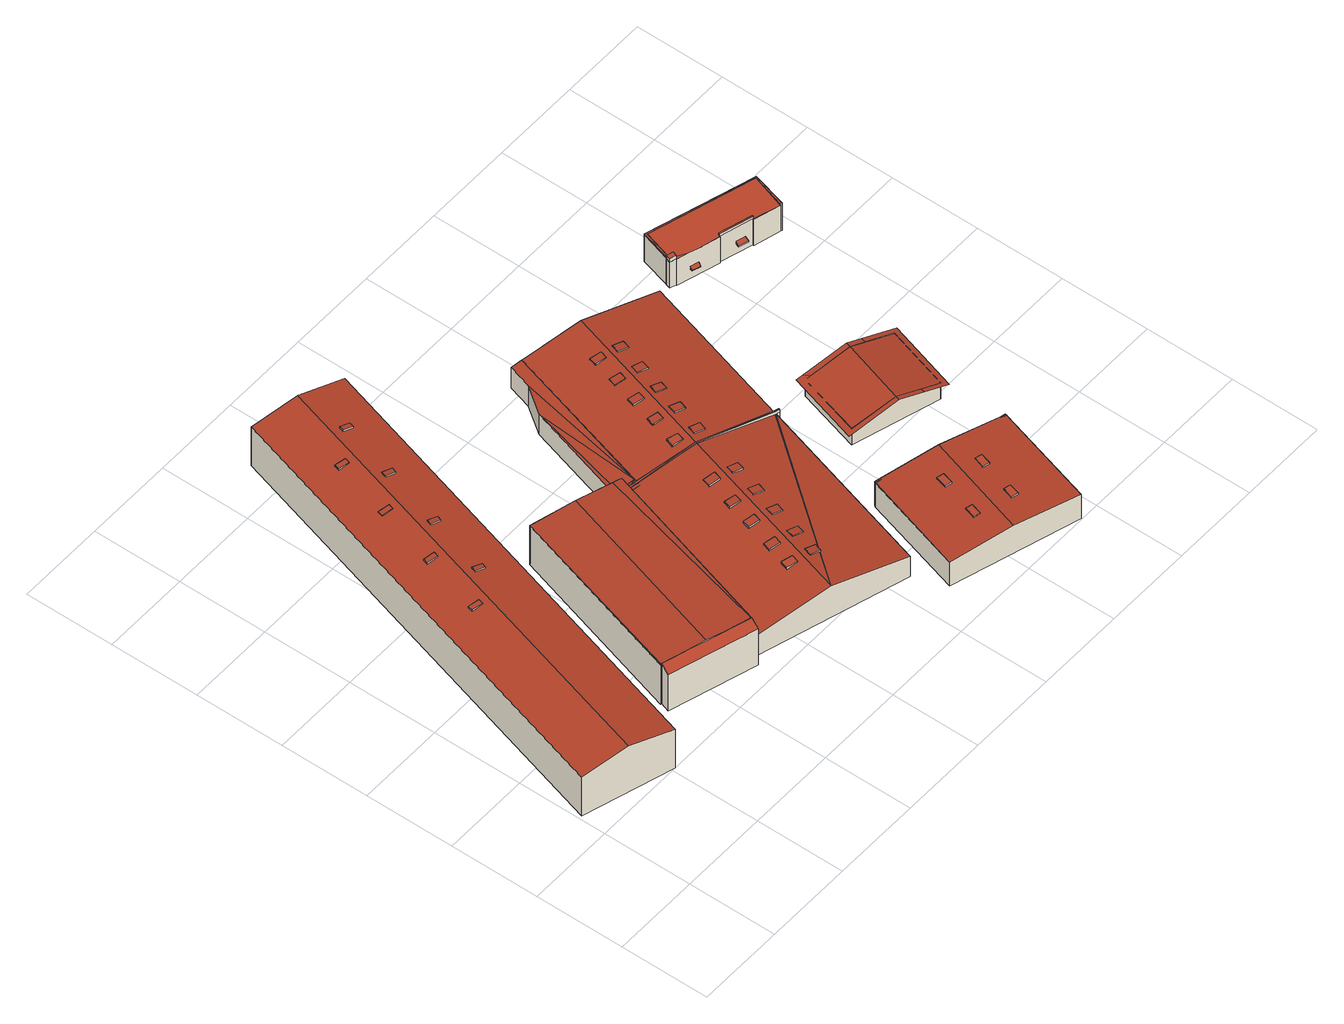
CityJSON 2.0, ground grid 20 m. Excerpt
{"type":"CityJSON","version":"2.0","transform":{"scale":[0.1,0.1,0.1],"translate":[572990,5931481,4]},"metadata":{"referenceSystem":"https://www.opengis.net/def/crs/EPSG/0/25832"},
"CityObjects":{
"building1":{"type":"Building","attributes":{"Grundfläche 2D":"2231.941566","Grundhöhe NN":"4.960"},"children":["building1-1","building1-2","building1-3","building1-4","building1-5","building1-6","building1-7","building1-8","building1-9"],"geometry":[{"type":"Solid","lod":"3","boundaries":[[[[0,1,2,3]],[[2,4,5,3]],[[0,6,7,1]],[[4,2,1,7,8]],[[5,4,8,9]],[[6,0,3,5,9]],[[7,6,9,8]]]],"semantics":{"surfaces":[{"type":"RoofSurface"},{"type":"WallSurface"},{"type":"GroundSurface"}],"values":[[0,0,1,1,1,1,2]]}}]},
"building1-1":{"type":"BuildingInstallation","parents":["building1"],"geometry":[{"type":"MultiSurface","lod":"3","boundaries":[[[10,11,12,13]],[[14,15,13,12]],[[10,13,15,16]],[[16,17,11,10]],[[12,11,17,14]]],"semantics":{"surfaces":[{"type":"RoofSurface"},{"type":"WallSurface"}],"values":[0,1,1,1,1]}}]},
"building1-2":{"type":"BuildingInstallation","parents":["building1"],"geometry":[{"type":"MultiSurface","lod":"3","boundaries":[[[18,19,20,21]],[[21,20,22,23]],[[18,21,23,24]],[[19,18,24,25]],[[20,19,25,22]]],"semantics":{"surfaces":[{"type":"RoofSurface"},{"type":"WallSurface"}],"values":[0,1,1,1,1]}}]},
"building1-3":{"type":"BuildingInstallation","parents":["building1"],"geometry":[{"type":"MultiSurface","lod":"3","boundaries":[[[26,27,28,29]],[[29,28,30,31]],[[26,29,31,32]],[[27,26,32,33]],[[28,27,33,30]]],"semantics":{"surfaces":[{"type":"RoofSurface"},{"type":"WallSurface"}],"values":[0,1,1,1,1]}}]},
"building1-4":{"type":"BuildingInstallation","parents":["building1"],"geometry":[{"type":"MultiSurface","lod":"3","boundaries":[[[34,35,36,37]],[[37,36,38,39]],[[34,37,39,40]],[[35,34,40,41]],[[36,35,41,38]]],"semantics":{"surfaces":[{"type":"RoofSurface"},{"type":"WallSurface"}],"values":[0,1,1,1,1]}}]},
"building1-5":{"type":"BuildingInstallation","parents":["building1"],"geometry":[{"type":"MultiSurface","lod":"3","boundaries":[[[42,43,44,45]],[[46,47,45,44]],[[42,45,47,48]],[[48,49,43,42]],[[44,43,49,46]]],"semantics":{"surfaces":[{"type":"RoofSurface"},{"type":"WallSurface"}],"values":[0,1,1,1,1]}}]},
"building1-6":{"type":"BuildingInstallation","parents":["building1"],"geometry":[{"type":"MultiSurface","lod":"3","boundaries":[[[50,51,52,53]],[[53,52,54,55]],[[50,53,55,56]],[[51,50,56,57]],[[52,51,57,54]]],"semantics":{"surfaces":[{"type":"RoofSurface"},{"type":"WallSurface"}],"values":[0,1,1,1,1]}}]},
"building1-7":{"type":"BuildingInstallation","parents":["building1"],"geometry":[{"type":"MultiSurface","lod":"3","boundaries":[[[58,59,60,61]],[[61,60,62,63]],[[58,61,63,64]],[[59,58,64,65]],[[60,59,65,62]]],"semantics":{"surfaces":[{"type":"RoofSurface"},{"type":"WallSurface"}],"values":[0,1,1,1,1]}}]},
"building1-8":{"type":"BuildingInstallation","parents":["building1"],"geometry":[{"type":"MultiSurface","lod":"3","boundaries":[[[66,67,68,69]],[[69,68,70,71]],[[66,69,71,72]],[[67,66,72,73]],[[68,67,73,70]]],"semantics":{"surfaces":[{"type":"RoofSurface"},{"type":"WallSurface"}],"values":[0,1,1,1,1]}}]},
"building1-9":{"type":"BuildingInstallation","parents":["building1"],"geometry":[{"type":"MultiSurface","lod":"3","boundaries":[[[74,75,76,77]],[[78,79,77,76]],[[79,80,74,77]],[[80,81,75,74]],[[81,78,76,75]],[[81,80,79,78]]],"semantics":{"surfaces":[{"type":"RoofSurface"},{"type":"WallSurface"},{"type":"OuterCeilingSurface"}],"values":[0,1,1,1,1,2]}}]},
"building2":{"type":"Building","attributes":{"Grundfläche 2D":"3581.013056","Grundhöhe NN":"5.178"},"children":["building2-1","building2-2","building2-3","building2-4","building2-5","building2-6","building2-7","building2-8","building2-9","building2-10","building2-11","building2-12","building2-13","building2-14","building2-15","building2-16","building2-17","building2-18","building2-19","building2-20"],"geometry":[{"type":"Solid","lod":"3","boundaries":[[[[82,83,84,85,86,87,88]],[[89,90,86]],[[90,87,86]],[[91,92,89]],[[92,90,89]],[[93,92,91]],[[94,92,93]],[[93,95,96,94]],[[97,98,99]],[[100,101,102,97,99]],[[103,104,102,101,105,106]],[[107,98,97,108,109,110]],[[105,111,112,106]],[[113,114,115,116,117,118,119,120]],[[121,116,122,123,124]],[[123,125,126,127,116,121,124]],[[126,125,117,116,127]],[[128,129,130,131,132]],[[131,133,134,132]],[[135,136,131,130,137]],[[138,139,135,137,140]],[[141,138,140]],[[142,143,136,144]],[[144,139,145,146,147,148,142]],[[149,150,115,114,151,152,153,154,155,156]],[[96,157,111,105,101,100,99,98,107,110,109,158,82,88,87,90,92,94]],[[158,159,83,82]],[[159,160,84,83]],[[85,84,160,161,162,163,120,119,86]],[[95,93,91,89,86,119,118,117,125,123,164]],[[164,157,96,95]],[[132,155,154,128]],[[154,165,128]],[[130,129,128,165,166]],[[140,137,130,166,167]],[[141,140,167,168]],[[138,141,168,169]],[[144,136,135,139]],[[133,149,156,134]],[[134,156,155,132]],[[131,136,143]],[[138,145,139]],[[145,138,169,170,146]],[[147,146,170,171]],[[172,173,149,133,131,143,142,148,147,171]],[[174,102,104,175,176,177]],[[174,177,178,151,113]],[[113,151,114]],[[115,114,179,180]],[[122,116,115,180,181]],[[123,122,181,182]],[[164,123,182,183]],[[157,164,183,184]],[[111,157,184,185]],[[112,111,185,186]],[[187,175,104,103,106,112,186,188]],[[179,114,149,173]],[[154,151,178,165]],[[168,167,166,165,178,177,176,175,187,188,186,185,184,183,182,181,180,179,173,172,171,170,169]],[[102,100,120,98,97]],[[102,174,113,120,100]],[[97,98,120,163,162,109,108]],[[159,158,109]],[[160,159,109]],[[162,161,160,109]],[[149,114,115,150]],[[151,154,153,152]]]],"semantics":{"surfaces":[{"type":"RoofSurface"},{"type":"WallSurface"},{"type":"GroundSurface"}],"values":[[0,0,0,0,0,0,0,0,0,0,0,0,0,0,0,0,0,0,0,0,0,0,0,0,0,1,1,1,1,1,1,1,1,1,1,1,1,1,1,1,1,1,1,1,1,1,1,1,1,1,1,1,1,1,1,1,1,1,2,0,0,0,0,0,0,0,0]]}}]},
"building2-1":{"type":"BuildingInstallation","parents":["building2"],"geometry":[{"type":"MultiSurface","lod":"3","boundaries":[[[189,190,191,192]],[[192,191,193,194]],[[189,192,194,195]],[[190,189,195,196]],[[191,190,196,193]]],"semantics":{"surfaces":[{"type":"RoofSurface"},{"type":"WallSurface"}],"values":[0,1,1,1,1]}}]},
"building2-2":{"type":"BuildingInstallation","parents":["building2"],"geometry":[{"type":"MultiSurface","lod":"3","boundaries":[[[197,198,199,200]],[[200,199,201,202]],[[197,200,202,203]],[[198,197,203,204]],[[199,198,204,201]]],"semantics":{"surfaces":[{"type":"RoofSurface"},{"type":"WallSurface"}],"values":[0,1,1,1,1]}}]},
"building2-3":{"type":"BuildingInstallation","parents":["building2"],"geometry":[{"type":"MultiSurface","lod":"3","boundaries":[[[205,206,207,208]],[[208,207,209,210]],[[205,208,210,211]],[[206,205,211,212]],[[207,206,212,209]]],"semantics":{"surfaces":[{"type":"RoofSurface"},{"type":"WallSurface"}],"values":[0,1,1,1,1]}}]},
"building2-4":{"type":"BuildingInstallation","parents":["building2"],"geometry":[{"type":"MultiSurface","lod":"3","boundaries":[[[213,214,215,216]],[[216,215,217,218]],[[213,216,218,219]],[[214,213,219,220]],[[215,214,220,217]]],"semantics":{"surfaces":[{"type":"RoofSurface"},{"type":"WallSurface"}],"values":[0,1,1,1,1]}}]},
"building2-5":{"type":"BuildingInstallation","parents":["building2"],"geometry":[{"type":"MultiSurface","lod":"3","boundaries":[[[221,222,223,224]],[[224,223,225,226]],[[221,224,226,227]],[[222,221,227,228]],[[223,222,228,225]]],"semantics":{"surfaces":[{"type":"RoofSurface"},{"type":"WallSurface"}],"values":[0,1,1,1,1]}}]},
"building2-6":{"type":"BuildingInstallation","parents":["building2"],"geometry":[{"type":"MultiSurface","lod":"3","boundaries":[[[229,230,231,232]],[[232,231,233,234]],[[229,232,234,235]],[[230,229,235,236]],[[231,230,236,233]]],"semantics":{"surfaces":[{"type":"RoofSurface"},{"type":"WallSurface"}],"values":[0,1,1,1,1]}}]},
"building2-7":{"type":"BuildingInstallation","parents":["building2"],"geometry":[{"type":"MultiSurface","lod":"3","boundaries":[[[237,238,239,240]],[[240,239,241,242]],[[237,240,242,243]],[[238,237,243,244]],[[239,238,244,241]]],"semantics":{"surfaces":[{"type":"RoofSurface"},{"type":"WallSurface"}],"values":[0,1,1,1,1]}}]},
"building2-8":{"type":"BuildingInstallation","parents":["building2"],"geometry":[{"type":"MultiSurface","lod":"3","boundaries":[[[245,246,247,248,249,250,251,252]],[[252,251,250,249,253,124,126,254]],[[254,255,245,252]],[[255,256,246,245]],[[256,127,121,253,249,248,247,246]]],"semantics":{"surfaces":[{"type":"RoofSurface"},{"type":"WallSurface"}],"values":[0,1,1,1,1]}}]},
"building2-9":{"type":"BuildingInstallation","parents":["building2"],"geometry":[{"type":"MultiSurface","lod":"3","boundaries":[[[257,258,259,260]],[[260,259,261,262]],[[257,260,262,263]],[[258,257,263,264]],[[259,258,264,261]]],"semantics":{"surfaces":[{"type":"RoofSurface"},{"type":"WallSurface"}],"values":[0,1,1,1,1]}}]},
"building2-10":{"type":"BuildingInstallation","parents":["building2"],"geometry":[{"type":"MultiSurface","lod":"3","boundaries":[[[265,266,267,268]],[[268,267,269,270]],[[265,268,270,271]],[[266,265,271,272]],[[267,266,272,269]]],"semantics":{"surfaces":[{"type":"RoofSurface"},{"type":"WallSurface"}],"values":[0,1,1,1,1]}}]},
"building2-11":{"type":"BuildingInstallation","parents":["building2"],"geometry":[{"type":"MultiSurface","lod":"3","boundaries":[[[273,274,275,276]],[[276,275,277,278]],[[273,276,278,279]],[[274,273,279,280]],[[275,274,280,277]]],"semantics":{"surfaces":[{"type":"RoofSurface"},{"type":"WallSurface"}],"values":[0,1,1,1,1]}}]},
"building2-12":{"type":"BuildingInstallation","parents":["building2"],"geometry":[{"type":"MultiSurface","lod":"3","boundaries":[[[281,282,283,284]],[[284,283,285,286]],[[281,284,286,287]],[[282,281,287,288]],[[283,282,288,285]]],"semantics":{"surfaces":[{"type":"RoofSurface"},{"type":"WallSurface"}],"values":[0,1,1,1,1]}}]},
"building2-13":{"type":"BuildingInstallation","parents":["building2"],"geometry":[{"type":"MultiSurface","lod":"3","boundaries":[[[289,290,291,292]],[[292,291,293,294]],[[289,292,294,295]],[[290,289,295,296]],[[291,290,296,293]]],"semantics":{"surfaces":[{"type":"RoofSurface"},{"type":"WallSurface"}],"values":[0,1,1,1,1]}}]},
"building2-14":{"type":"BuildingInstallation","parents":["building2"],"geometry":[{"type":"MultiSurface","lod":"3","boundaries":[[[297,298,299,300]],[[300,299,301,302]],[[297,300,302,303]],[[298,297,303,304]],[[299,298,304,301]]],"semantics":{"surfaces":[{"type":"RoofSurface"},{"type":"WallSurface"}],"values":[0,1,1,1,1]}}]},
"building2-15":{"type":"BuildingInstallation","parents":["building2"],"geometry":[{"type":"MultiSurface","lod":"3","boundaries":[[[305,306,307,308]],[[308,307,309,310]],[[305,308,310,311]],[[306,305,311,312]],[[307,306,312,309]]],"semantics":{"surfaces":[{"type":"RoofSurface"},{"type":"WallSurface"}],"values":[0,1,1,1,1]}}]},
"building2-16":{"type":"BuildingInstallation","parents":["building2"],"geometry":[{"type":"MultiSurface","lod":"3","boundaries":[[[313,314,315,316]],[[316,315,317,318]],[[313,316,318,319]],[[314,313,319,320]],[[315,314,320,317]]],"semantics":{"surfaces":[{"type":"RoofSurface"},{"type":"WallSurface"}],"values":[0,1,1,1,1]}}]},
"building2-17":{"type":"BuildingInstallation","parents":["building2"],"geometry":[{"type":"MultiSurface","lod":"3","boundaries":[[[321,322,323,324,325,326,327]],[[328,329,330,323,322,321]],[[330,331,324,323]],[[325,324,331,332]],[[332,333,334,328,321,327,326,325]]],"semantics":{"surfaces":[{"type":"RoofSurface"},{"type":"WallSurface"}],"values":[0,1,1,1,1]}}]},
"building2-18":{"type":"BuildingInstallation","parents":["building2"],"geometry":[{"type":"MultiSurface","lod":"3","boundaries":[[[335,336,337,338]],[[338,337,339,340]],[[335,338,340,341]],[[336,335,341,342]],[[337,336,342,339]]],"semantics":{"surfaces":[{"type":"RoofSurface"},{"type":"WallSurface"}],"values":[0,1,1,1,1]}}]},
"building2-19":{"type":"BuildingInstallation","parents":["building2"],"geometry":[{"type":"MultiSurface","lod":"3","boundaries":[[[343,344,345,346,347,348,349]],[[347,350,351,352,349,348]],[[353,344,343,349,352,354]],[[353,355,345,344]],[[350,347,346,345,355,356]]],"semantics":{"surfaces":[{"type":"RoofSurface"},{"type":"WallSurface"}],"values":[0,1,1,1,1]}}]},
"building2-20":{"type":"BuildingInstallation","parents":["building2"],"geometry":[{"type":"MultiSurface","lod":"3","boundaries":[[[357,358,359,360]],[[360,359,361,362]],[[357,360,362,363]],[[358,357,363,364]],[[359,358,364,361]]],"semantics":{"surfaces":[{"type":"RoofSurface"},{"type":"WallSurface"}],"values":[0,1,1,1,1]}}]},
"building3":{"type":"Building","attributes":{"Grundfläche 2D":"149.883352","Grundhöhe NN":"5.169"},"geometry":[{"type":"Solid","lod":"3","boundaries":[[[[365,102,104,366]],[[367,102,365]],[[108,97,367]],[[97,102,367]],[[365,366,368,369]],[[367,365,369,370]],[[108,367,370,371]],[[102,97,108,371,176]],[[104,102,176,175]],[[366,104,175,368]],[[175,176,371,370,369,368]]]],"semantics":{"surfaces":[{"type":"RoofSurface"},{"type":"WallSurface"},{"type":"GroundSurface"}],"values":[[0,0,0,0,1,1,1,1,1,1,2]]}}]},
"building4":{"type":"Building","attributes":{"Grundfläche 2D":"714.741601","Grundhöhe NN":"5.362"},"children":["building4-1","building4-2","building4-3","building4-4","building4-5"],"geometry":[{"type":"Solid","lod":"3","boundaries":[[[[372,373,374,375,376,377]],[[378,379,380,373,372,381,382]],[[378,383,380,379]],[[372,377,376,384,385,382,381]],[[378,382,385,386]],[[383,378,386,387]],[[380,383,387,388]],[[374,373,380,388,389]],[[376,375,390,384]],[[375,374,389,390]],[[390,389,388,387,386,385,384]]]],"semantics":{"surfaces":[{"type":"RoofSurface"},{"type":"WallSurface"},{"type":"GroundSurface"}],"values":[[0,0,0,1,1,1,1,1,1,1,2]]}}]},
"building4-1":{"type":"BuildingInstallation","parents":["building4"],"geometry":[{"type":"MultiSurface","lod":"3","boundaries":[[[391,392,393,394]],[[394,393,395,396]],[[391,394,396,397]],[[392,391,397,398]],[[393,392,398,395]]],"semantics":{"surfaces":[{"type":"RoofSurface"},{"type":"WallSurface"}],"values":[0,1,1,1,1]}}]},
"building4-2":{"type":"BuildingInstallation","parents":["building4"],"geometry":[{"type":"MultiSurface","lod":"3","boundaries":[[[399,400,401,402,381]],[[403,404,377,405]],[[382,378,379,401,400,399]],[[377,404,376]],[[382,399,381]],[[379,402,401]],[[403,405,375]],[[375,376,404,403]]],"semantics":{"surfaces":[{"type":"RoofSurface"},{"type":"WallSurface"}],"values":[0,0,1,1,1,1,1,1]}}]},
"building4-3":{"type":"BuildingInstallation","parents":["building4"],"geometry":[{"type":"MultiSurface","lod":"3","boundaries":[[[406,407,408,409]],[[410,411,409,408]],[[411,412,406,409]],[[407,406,412,413]],[[408,407,413,410]]],"semantics":{"surfaces":[{"type":"RoofSurface"},{"type":"WallSurface"}],"values":[0,1,1,1,1]}}]},
"building4-4":{"type":"BuildingInstallation","parents":["building4"],"geometry":[{"type":"MultiSurface","lod":"3","boundaries":[[[414,415,416,417]],[[417,416,418,419]],[[414,417,419,420]],[[415,414,420,421]],[[416,415,421,418]]],"semantics":{"surfaces":[{"type":"RoofSurface"},{"type":"WallSurface"}],"values":[0,1,1,1,1]}}]},
"building4-5":{"type":"BuildingInstallation","parents":["building4"],"geometry":[{"type":"MultiSurface","lod":"3","boundaries":[[[422,423,424,425]],[[425,424,426,427]],[[422,425,427,428]],[[423,422,428,429]],[[424,423,429,426]]],"semantics":{"surfaces":[{"type":"RoofSurface"},{"type":"WallSurface"}],"values":[0,1,1,1,1]}}]},
"building5":{"type":"Building","attributes":{"Grundfläche 2D":"298.181880","Grundhöhe NN":"5.333"},"geometry":[{"type":"Solid","lod":"3","boundaries":[[[[430,431,432,433,434,435]],[[433,432,431,430,436,437]],[[438,439,440,441]],[[442,431,438,441,443]],[[444,442,443,445]],[[440,439,432,444,445]],[[441,440,445,443]],[[431,430,435,434,433,432,439,438]],[[431,442,444,432,433,437,436,430]]]],"semantics":{"surfaces":[{"type":"RoofSurface"},{"type":"WallSurface"},{"type":"GroundSurface"}],"values":[[0,0,1,1,1,1,2,0,0]]}}]},
"building6":{"type":"Building","attributes":{"Grundfläche 2D":"211.179443","Grundhöhe NN":"5.291"},"children":["building6-1","building6-2","building6-3","building6-4","building6-5"],"geometry":[{"type":"MultiSurface","lod":"3","boundaries":[[[446,447,448,449,450,451,452,453,454,455,456,457,458]],[[459,460,461,462,463,464,465,466,467,468,469,470,471,472,473]],[[472,471,474]],[[473,475,476,477,478,459]],[[469,468,479,480,481,482,470]],[[483,484,485,486,487]],[[466,465,451,450,467]],[[465,464,463,462,461,454,453,452,451]],[[459,456,455,454,461,460]],[[459,478,488,458,457,456]],[[488,489,446,458]],[[490,447,446,489]],[[490,491,468,449,448,447]],[[490,489,492,493]],[[472,494,495,473]],[[475,473,495,496]],[[497,477,476,475,496,498]],[[478,477,497,499]],[[488,478,499,500]],[[500,501,502,503,485,484,492,489,488]],[[504,468,491,490,493,505]],[[479,468,504,506]],[[480,479,506,507]],[[481,480,507,508]],[[482,481,508,509]],[[471,470,482,509,510,474]],[[472,474,510,494]],[[487,486,485,503,502,501,511,512]],[[483,487,512,513]],[[484,483,513,492]],[[513,512,511,501,500,499,497,498,496,495,494,510,509,508,507,506,504,505,493,492]]],"semantics":{"surfaces":[{"type":"RoofSurface"},{"type":"WallSurface"},{"type":"GroundSurface"}],"values":[0,0,0,0,0,0,1,1,1,1,1,1,1,1,1,1,1,1,1,1,1,1,1,1,1,1,1,1,1,1,2]}}]},
"building6-1":{"type":"BuildingInstallation","parents":["building6"],"geometry":[{"type":"MultiSurface","lod":"3","boundaries":[[[514,515,516,517,518]],[[479,480,515,514]],[[480,481,516,515]],[[469,519,517,516,481]],[[479,514,518,517,519,467,450,449,468]]],"semantics":{"surfaces":[{"type":"RoofSurface"},{"type":"WallSurface"}],"values":[0,1,1,1,1]}}]},
"building6-2":{"type":"BuildingInstallation","parents":["building6"],"geometry":[{"type":"MultiSurface","lod":"3","boundaries":[[[520,521,522,523,524,525]],[[526,472,521,520]],[[472,473,527,523,522,521]],[[528,525,524,523,527,529]],[[525,528,530,526,520]]],"semantics":{"surfaces":[{"type":"RoofSurface"},{"type":"WallSurface"}],"values":[0,1,1,1,1]}}]},
"building6-3":{"type":"BuildingInstallation","parents":["building6"],"geometry":[{"type":"MultiSurface","lod":"3","boundaries":[[[531,532,533,534]],[[535,536,534,533]],[[536,537,531,534]],[[537,538,532,531]],[[538,535,533,532]],[[538,537,536,535]]],"semantics":{"surfaces":[{"type":"RoofSurface"},{"type":"WallSurface"},{"type":"OuterCeilingSurface"}],"values":[0,1,1,1,1,2]}}]},
"building6-4":{"type":"BuildingInstallation","parents":["building6"],"geometry":[{"type":"MultiSurface","lod":"3","boundaries":[[[539,540,541,542]],[[543,544,542,541]],[[544,545,539,542]],[[545,546,540,539]],[[546,543,541,540]],[[546,545,544,543]]],"semantics":{"surfaces":[{"type":"RoofSurface"},{"type":"WallSurface"},{"type":"OuterCeilingSurface"}],"values":[0,1,1,1,1,2]}}]},
"building6-5":{"type":"BuildingInstallation","parents":["building6"],"geometry":[{"type":"MultiSurface","lod":"3","boundaries":[[[547,548,549,503]],[[503,502,550,547]],[[549,551,502,503]],[[552,548,547,550]],[[549,548,552,551]],[[552,550,502,551]]],"semantics":{"surfaces":[{"type":"RoofSurface"},{"type":"WallSurface"},{"type":"OuterCeilingSurface"}],"values":[0,1,1,1,1,2]}}]}
},
"vertices":[
[209,200,116],[509,1218,116],[408,1248,136],[109,230,136],[307,1277,116],[8,260,116],[209,200,10],[509,1218,10],[307,1277,10],[8,260,10],
[279,955,131],[276,944,131],[299,937,135],[302,948,135],[299,937,133],[302,948,133],[279,955,128],[276,944,128],
[337,862,132],[315,869,136],[312,858,136],[334,852,132],[312,858,133],[334,852,128],[337,862,128],[315,869,133],
[379,1002,132],[356,1008,136],[353,997,136],[375,991,132],[353,997,133],[375,991,128],[379,1002,128],[356,1008,133],
[417,1133,132],[395,1139,137],[392,1128,137],[414,1122,132],[392,1128,133],[414,1122,128],[417,1133,128],[395,1139,133],
[318,1089,132],[315,1077,132],[338,1071,135],[341,1082,135],[338,1071,133],[341,1082,133],[318,1089,128],[315,1077,128],
[297,725,132],[275,732,136],[272,721,136],[294,715,132],[272,721,133],[294,715,128],[297,725,128],[275,732,133],
[198,679,132],[195,667,132],[218,661,135],[221,672,135],[218,661,133],[221,672,133],[198,679,128],[195,667,128],
[238,816,132],[235,805,132],[258,798,136],[261,809,136],[258,798,133],[261,809,133],[238,816,128],[235,805,128],
[422,853,40],[403,859,45],[393,826,45],[413,820,40],[393,826,38],[413,820,38],[422,853,38],[403,859,38],
[619,678,73],[618,674,73],[627,672,73],[630,671,73],[652,664,73],[651,668,73],[640,672,73],[672,658,75],[660,666,74],[799,621,100],[800,624,100],[968,571,73],[971,574,73],[978,568,73],[979,571,73],[638,679,68],[638,672,68],[640,672,68],[651,668,70],[660,666,72],[675,668,74],[778,1015,74],[777,1015,74],[800,624,98],[904,978,98],[635,673,67],[630,682,67],[628,675,67],[633,673,67],[971,574,66],[1075,928,66],[637,661,68],[518,256,66],[517,256,66],[678,208,98],[799,621,98],[671,658,74],[652,664,70],[639,668,68],[737,280,91],[848,157,66],[970,570,66],[739,283,91],[968,571,66],[739,284,91],[736,281,91],[625,665,120],[616,668,120],[612,669,120],[509,260,119],[631,663,119],[508,259,119],[510,259,119],[411,289,124],[451,277,122],[532,693,124],[316,318,119],[372,301,122],[434,722,119],[313,318,119],[508,259,122],[509,260,122],[411,289,122],[316,318,122],[309,297,111],[502,239,111],[508,258,121],[508,259,66],[508,258,66],[637,661,66],[639,668,66],[627,672,66],[625,665,66],[631,663,66],[510,259,66],[979,571,66],[619,678,66],[618,674,66],[627,672,67],[630,671,67],[631,670,67],[633,670,67],[978,568,66],[625,665,12],[612,669,12],[434,722,12],[313,318,12],[316,318,12],[309,297,12],[502,239,12],[508,258,12],[508,259,12],[670,652,74],[777,1015,12],[675,668,12],[670,652,12],[637,661,12],[518,256,12],[517,256,12],[848,157,12],[970,570,12],[978,568,12],[979,571,12],[971,574,12],[1075,928,12],[778,1015,12],[904,978,12],
[892,894,98],[887,877,98],[911,870,94],[916,887,94],[911,870,91],[916,887,91],[892,894,95],[887,877,95],
[754,421,97],[750,404,98],[773,397,94],[778,414,94],[773,397,91],[778,414,91],[754,421,95],[750,404,95],
[723,412,99],[728,429,99],[704,436,95],[699,419,95],[704,436,91],[699,419,91],[723,412,95],[728,429,95],
[811,709,97],[816,726,97],[793,733,95],[788,716,95],[793,733,91],[788,716,91],[811,709,95],[816,726,95],
[740,470,98],[745,487,97],[721,494,94],[716,477,95],[721,494,91],[716,477,91],[740,470,95],[745,487,95],
[790,542,97],[785,525,97],[808,518,94],[813,535,94],[808,518,91],[813,535,91],[790,542,95],[785,525,95],
[735,358,97],[731,341,97],[754,334,94],[759,351,94],[754,334,91],[759,351,91],[735,358,95],[731,341,95],
[720,303,98],[715,287,98],[736,281,95],[737,280,95],[738,280,94],[739,283,94],[739,284,94],[743,297,94],[738,280,91],[743,297,91],[720,303,95],[715,287,95],
[857,777,98],[852,760,98],[876,753,93],[881,770,93],[876,753,91],[881,770,91],[857,777,95],[852,760,95],
[840,719,98],[835,701,98],[859,695,94],[864,712,94],[859,695,91],[864,712,91],[840,719,96],[835,701,95],
[759,533,99],[764,551,99],[740,558,94],[735,540,94],[740,558,91],[735,540,91],[759,533,95],[764,551,95],
[828,767,97],[833,784,97],[809,791,95],[804,774,95],[809,791,91],[804,774,91],[828,767,95],[833,784,95],
[772,479,97],[767,462,97],[790,455,94],[795,472,94],[790,455,91],[795,472,91],[772,479,95],[767,462,95],
[793,648,97],[798,665,97],[775,672,96],[769,655,96],[775,672,91],[769,655,91],[793,648,95],[798,665,95],
[822,658,98],[817,641,98],[841,634,95],[846,651,95],[841,634,91],[846,651,91],[822,658,95],[817,641,95],
[875,834,97],[870,817,97],[893,810,95],[898,828,95],[893,810,91],[898,828,91],[875,834,95],[870,817,95],
[664,301,96],[670,299,96],[688,294,97],[693,311,97],[669,318,96],[669,317,96],[668,316,96],[664,301,90],[670,299,92],[688,294,95],[693,311,95],[669,318,91],[669,317,91],[668,316,91],
[704,348,98],[709,365,98],[685,372,95],[680,355,95],[685,372,91],[680,355,91],[704,348,95],[709,365,95],
[840,891,94],[863,885,97],[868,901,97],[851,906,95],[844,908,94],[844,907,94],[839,891,94],[844,908,91],[844,907,91],[839,891,91],[863,885,95],[840,891,91],[868,901,95],[851,906,92],
[845,825,96],[850,842,96],[827,849,94],[822,832,94],[827,849,91],[822,832,91],[845,825,95],[850,842,95],
[739,970,69],[754,1022,69],[697,910,66],[754,1022,12],[739,970,12],[697,910,12],[630,682,12],
[1081,276,90],[1010,43,90],[1155,0,79],[1223,230,79],[1223,233,79],[1212,236,80],[942,314,79],[942,313,79],[873,84,79],[954,314,80],[943,317,79],[941,314,79],[1223,233,14],[943,317,14],[942,314,14],[941,314,14],[873,84,14],[1155,0,14],[1223,230,14],
[1015,228,90],[1008,203,90],[1023,199,90],[1030,224,90],[1023,199,87],[1030,224,87],[1015,228,86],[1008,203,86],
[943,317,80],[942,314,80],[942,313,80],[954,310,80],[1223,230,80],[1223,233,80],[1211,234,80],
[989,139,90],[982,115,90],[996,111,90],[1003,135,90],[996,111,88],[1003,135,87],[989,139,86],[982,115,86],
[1070,115,90],[1063,91,90],[1078,87,90],[1085,111,90],[1078,87,86],[1085,111,86],[1070,115,87],[1063,91,87],
[1097,203,90],[1089,179,90],[1104,175,90],[1111,199,90],[1104,175,86],[1111,199,86],[1097,203,87],[1089,179,87],
[1176,569,84],[1173,558,84],[1130,415,84],[1127,406,84],[1235,374,54],[1283,537,54],[1068,601,54],[1019,438,54],[1268,530,58],[1225,387,58],[1225,387,13],[1268,530,13],[1076,587,57],[1076,587,13],[1034,444,58],[1034,444,13],
[1392,954,88],[1152,1026,88],[1151,1023,88],[1133,958,88],[1136,957,88],[1155,1022,88],[1156,1021,88],[1387,953,88],[1389,953,88],[1389,952,88],[1366,877,88],[1367,877,88],[1370,876,88],[1366,877,84],[1389,952,87],[1389,953,87],[1387,953,87],[1159,1021,87],[1156,1021,87],[1155,1022,87],[1153,1015,86],[1136,957,84],[1133,958,84],[1145,950,84],[1171,934,84],[1189,928,84],[1237,916,84],[1308,895,84],[1236,914,84],[1308,893,84],[1309,893,84],[1367,876,84],[1367,877,84],[1132,959,84],[1129,948,84],[1143,944,84],[1143,942,84],[1405,950,53],[1392,954,53],[1382,919,53],[1391,916,53],[1394,915,53],[1370,876,84],[1392,954,87],[1152,1026,87],[1151,1023,87],[1392,954,13],[1152,1026,13],[1237,916,13],[1308,895,13],[1308,893,13],[1367,876,13],[1309,893,13],[1367,877,13],[1370,876,13],[1382,919,13],[1382,919,47],[1382,919,49],[1133,958,13],[1151,1023,13],[1132,959,13],[1129,948,13],[1143,944,13],[1143,942,13],[1236,914,13],[1391,916,13],[1394,915,13],[1405,950,13],
[1132,959,93],[1129,948,93],[1143,944,93],[1147,954,93],[1133,958,93],[1147,954,84],
[1238,920,90],[1237,916,90],[1308,895,90],[1309,895,90],[1310,896,90],[1310,898,90],[1238,920,84],[1309,895,84],[1310,898,84],[1310,896,84],[1244,918,84],
[1268,896,44],[1289,890,44],[1291,900,49],[1271,906,49],[1291,900,42],[1271,906,42],[1268,896,42],[1289,890,42],
[1168,926,43],[1186,920,43],[1189,928,48],[1171,934,48],[1189,928,41],[1171,934,41],[1168,926,41],[1186,920,41],
[1378,904,49],[1387,902,49],[1391,916,49],[1378,904,47],[1391,916,47],[1387,902,47]
]}
